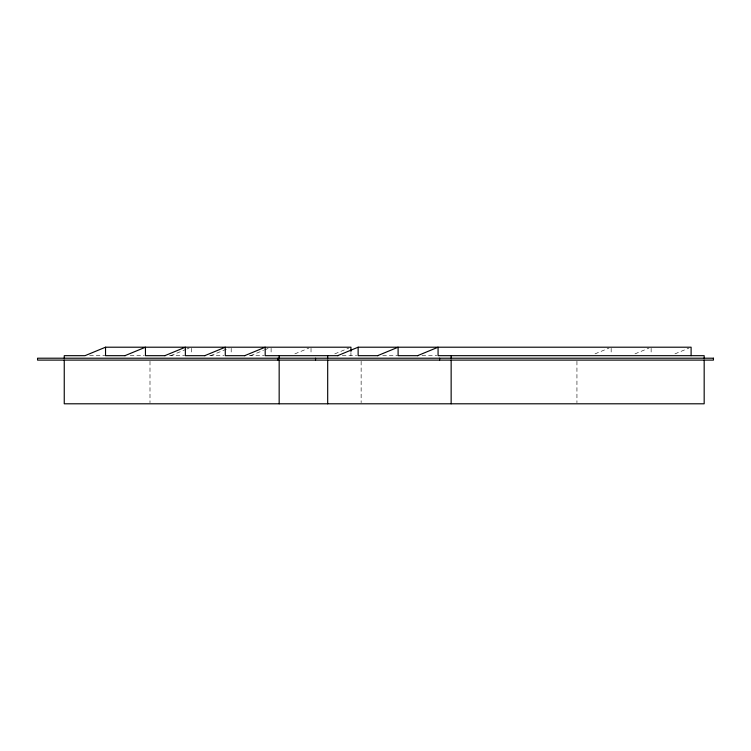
<?xml version="1.0" encoding="UTF-8"?>
<svg xmlns="http://www.w3.org/2000/svg" width="751" height="751" viewBox="0 0 751 751"><rect width="100%" height="100%" fill="white"/><g stroke="black" fill="none" stroke-linecap="round" stroke-linejoin="round"><path stroke-width="0.56" stroke-dasharray="3.75 2.82" d="M170.777 355.674L185.882 349.431M186.961 348.99L189.121 348.098M210.693 355.674L229.036 348.098M250.609 355.674L263.554 350.323M264.634 349.882L268.952 348.098M294.843 353.89L308.868 348.098M334.758 353.89L348.783 348.098M594.98 353.89L609.005 348.098M634.952 353.89L648.977 348.098M674.924 353.89L688.949 348.098M89.669 355.674L104.736 355.674M130.223 355.674L144.201 355.674M169.501 355.674L184.568 355.674M209.698 355.674L223.958 355.674M249.332 355.674L264.164 355.674M342.315 355.674L356.603 355.674M382.738 355.674L397.523 355.674M421.978 355.674L436.763 355.674M651.136 348.267L651.136 353.552M611.164 348.267L611.164 353.552M576.937 361.269L576.937 402.677M361.137 361.269L361.137 402.677M350.942 352.501L350.942 355.674M311.027 348.267L311.027 353.552M271.111 348.267L271.111 353.552M231.195 348.267L231.195 353.552M191.28 348.267L191.28 353.552M149.993 361.269L149.993 402.677"/><path stroke-width="1.13" d="M350.942 351.44L350.942 347.206L105.534 347.206L85.032 355.674L64.248 355.674L64.248 358.208M124.948 355.674L145.45 347.206L145.45 355.674L165.154 355.674M164.863 355.674L185.366 347.206L185.366 355.674L205.07 355.674M204.779 355.674L225.281 347.206L225.281 355.674L244.986 355.674M244.704 355.674L265.197 347.206L265.197 355.674L338.194 355.674M337.631 355.674L358.133 347.206L691.108 347.206L691.108 355.674M377.603 355.674L398.105 347.206L398.105 355.674L418.016 355.674M417.575 355.674L438.077 347.206L438.077 355.674L704.175 355.674L704.175 358.208M125.229 355.674L105.534 355.674L105.534 347.206M378.044 355.674L358.133 355.674L358.133 347.206M704.175 360.105L704.175 403.794L64.248 403.794L64.248 360.105M451.144 355.674L451.144 358.208M451.144 360.105L451.144 403.794M439.598 358.208L439.598 360.105M327.689 355.674L327.689 358.208M327.689 360.105L327.689 403.794M315.533 358.208L315.533 360.105M279.165 355.674L279.165 358.208M279.165 360.105L279.165 403.794M278.039 358.208L278.039 360.105M713.45 358.208L37.55 358.208L37.55 360.105L713.45 360.105L713.45 358.208"/></g></svg>
